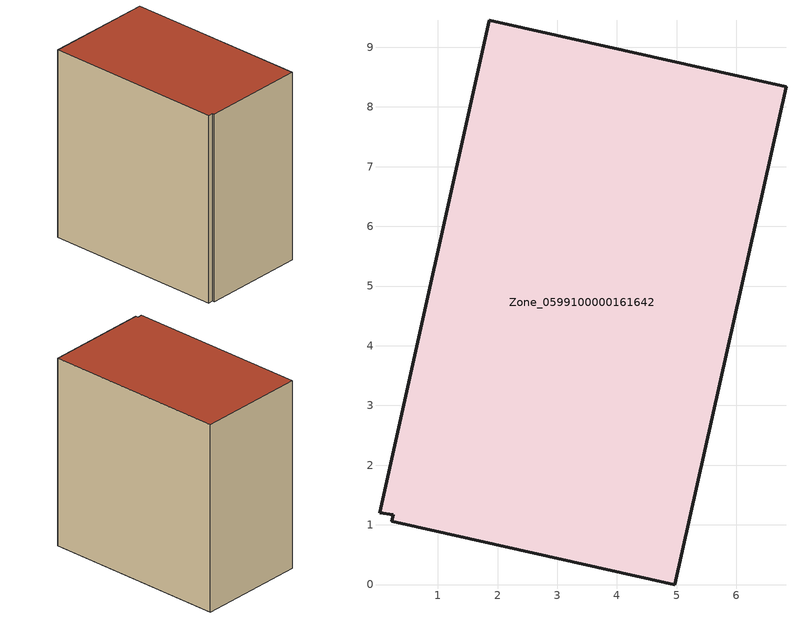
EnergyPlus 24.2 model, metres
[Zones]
Zone_0599100000161642
 floor ground (C_G): 0.25,1.17 0.02,1.21 1.86,9.45 6.83,8.34 4.97,0 0.23,1.06 z0
 wall outside (C_F): 4.97,0 6.83,8.34 1.86,9.45 0.02,1.21 0.25,1.17 0.23,1.06 4.97,0 z0:8.91
 roof outside (C_R): 0.02,1.21 0.25,1.17 0.23,1.06 4.97,0 6.83,8.34 1.86,9.45 z8.91
[BUILDING]
Pand.0599100000161642: North Axis=0; Terrain=City; Loads Convergence Tolerance Value=0.04; Temperature Convergence Tolerance Value=0.4; Solar Distribution=FullExterior; Maximum Number of Warmup Days=25; Minimum Number of Warmup Days=1
[Site:Location]
Rotterdam.The.Hague.AP_ZH_NLD Design_Conditions: Latitude=51.96; Longitude=4.45; Time Zone=1; Elevation=-4.5
[SITE:GROUNDTEMPERATURE:BUILDINGSURFACE]
18, 18, 18, 18, 18, 18, 18, 18, 18, 18, 18, 18
[MATERIAL] Thermal Absorptance=0.9; Solar Absorptance=0.7; Visible Absorptance=0.7
Name | Roughness | Thickness | Conductivity | Density | Specific Heat
G.TI.1975-1991 | MediumSmooth | 0.15 | 0.288461 | 540 | 1210
F.TI.1975-1991 | Rough | 0.3 | 0.230769 | 1920 | 840
R.TI.1975-1991 | MediumRough | 0.2 | 0.153846 | 1500 | 1000
[CONSTRUCTION]
C_G: G.TI.1975-1991
C_F: F.TI.1975-1991
C_R: R.TI.1975-1991
[ZONE]
Zone_0599100000161642: Type=1; Multiplier=1; Ceiling Height=Autocalculate; Volume=Autocalculate; Floor Area=autocalculate; Part of Total Floor Area=Yes
[ZONEINFILTRATION:DESIGNFLOWRATE]
Infil_Zone_0599100000161642: Zone or ZoneList or Space or SpaceList=Zone_0599100000161642; Schedule=AlwaysOn; Design Flow Rate Calculation Method=Flow/Area; Flow Rate per Floor Area=0.003; Constant Term Coefficient=1; Temperature Term Coefficient=0; Velocity Term Coefficient=0; Velocity Squared Term Coefficient=0
[HVACTEMPLATE:ZONE:IDEALLOADSAIRSYSTEM]
Zone_0599100000161642: Maximum Heating Supply Air Temperature=50; Minimum Cooling Supply Air Temperature=13; Maximum Heating Supply Air Humidity Ratio=0.0156; Minimum Cooling Supply Air Humidity Ratio=0.0077; Heating Limit=NoLimit; Cooling Limit=NoLimit; Dehumidification Control Type=ConstantSensibleHeatRatio; Cooling Sensible Heat Ratio=0.7; Dehumidification Setpoint=60; Humidification Control Type=None; Humidification Setpoint=30; Outdoor Air Method=None; Outdoor Air Flow Rate per Person=0.00944; Outdoor Air Flow Rate per Zone Floor Area=0; Outdoor Air Flow Rate per Zone=0; Demand Controlled Ventilation Type=None; Outdoor Air Economizer Type=NoEconomizer; Heat Recovery Type=None; Sensible Heat Recovery Effectiveness=0.7; Latent Heat Recovery Effectiveness=0.65
[ZONECONTROL:THERMOSTAT]
ThermostatControl_Zone_0599100000161642: Zone or ZoneList=Zone_0599100000161642; Control Type Schedule=DualSetpointControlType; Control 1=Thermostat_Zone_0599100000161642; Temperature Difference Between Cutout And Setpoint=0
[THERMOSTATSETPOINT:DUALSETPOINT]
Thermostat_Zone_0599100000161642: Heating Setpoint Temperature Schedule=HeatingSetpoint_Zone_0599100000161642; Cooling Setpoint Temperature Schedule=CoolingSetpoint_Zone_0599100000161642
[SCHEDULE:COMPACT]
HeatingSetpoint_Zone_0599100000161642: Through: 12/31, For: AllDays, Until: 24:00, 21
CoolingSetpoint_Zone_0599100000161642: Through: 12/31, For: AllDays, Until: 24:00, 24
DualSetpointControlType: Through: 12/31, For: AllDays, Until: 24:00, 4
AlwaysOn: Through: 12/31, For: AllDays, Until: 24:00, 1
